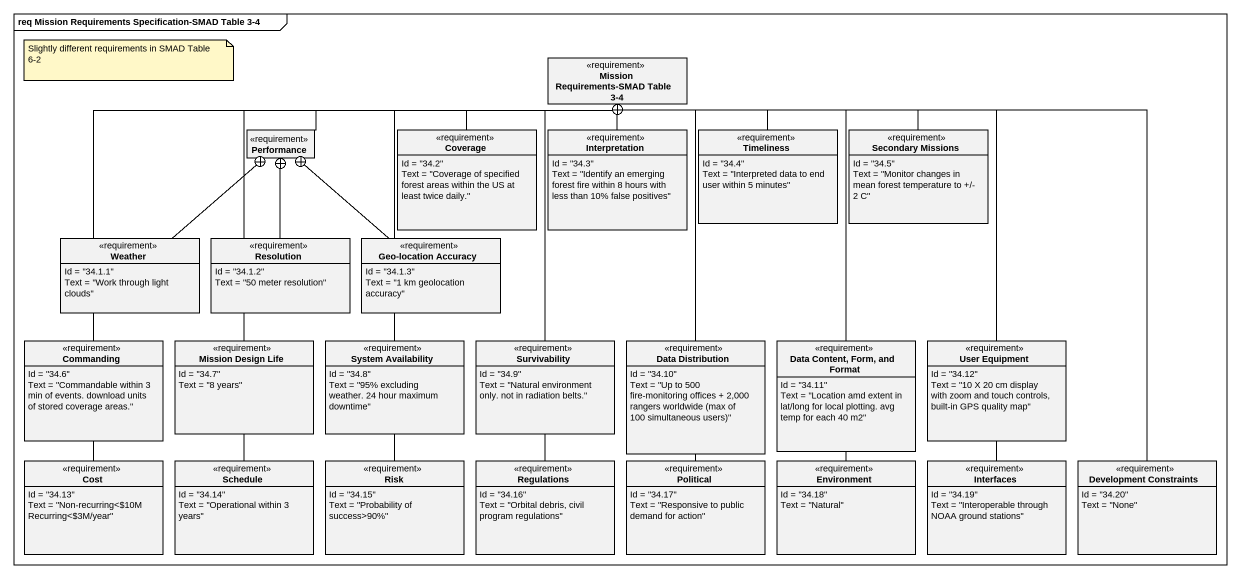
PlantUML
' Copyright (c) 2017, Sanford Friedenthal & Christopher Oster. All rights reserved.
@startuml
mainframe req Mission Requirements Specification-SMAD Table 3-4
hide circle
hide empty members
class "Mission Requirements-SMAD Table 3-4" as Mission_Requirements_SMAD <<requirement>>
class Performance <<requirement>>
class Coverage <<requirement>> {
  Id = "34.2"
  Text = "Coverage of specified forest areas within the US at least twice daily."
}
class Interpretation <<requirement>> {
  Id = "34.3"
  Text = "Identify an emerging forest fire within 8 hours with less than 10% false positives"
}
class Timeliness <<requirement>> {
  Id = "34.4"
  Text = "Interpreted data to end user within 5 minutes"
}
class "Secondary Missions" as Secondary_Missions <<requirement>> {
  Id = "34.5"
  Text = "Monitor changes in mean forest temperature to +/- 2 C"
}
class Weather <<requirement>> {
  Id = "34.1.1"
  Text = "Work through light clouds"
}
class Resolution <<requirement>> {
  Id = "34.1.2"
  Text = "50 meter resolution"
}
class "Geo-location Accuracy" as Geo_location_Accuracy <<requirement>> {
  Id = "34.1.3"
  Text = "1 km geolocation accuracy"
}
class Commanding <<requirement>> {
  Id = "34.6"
  Text = "Commandable within 3 min of events. download units of stored coverage areas."
}
class "Mission Design Life" as Mission_Design_Life <<requirement>> {
  Id = "34.7"
  Text = "8 years"
}
class "System Availability" as System_Availability <<requirement>> {
  Id = "34.8"
  Text = "95% excluding weather. 24 hour maximum downtime"
}
class Survivability <<requirement>> {
  Id = "34.9"
  Text = "Natural environment only. not in radiation belts."
}
class "Data Distribution" as Data_Distribution <<requirement>> {
  Id = "34.10"
  {field} Text = "Up to 500 fire-monitoring offices + 2,000 rangers worldwide (max of 100 simultaneous users)"
}
class "Data Content, Form, and Format" as Data_Content_Form_and_Format <<requirement>> {
  Id = "34.11"
  Text = "Location amd extent in lat/long for local plotting. avg temp for each 40 m2"
}
class "User Equipment" as User_Equipment <<requirement>> {
  Id = "34.12"
  Text = "10 X 20 cm display with zoom and touch controls, built-in GPS quality map"
}
class Cost <<requirement>> {
  Id = "34.13"
  Text = "Non-recurring<~$10M Recurring<~$3M/year"
}
class Schedule <<requirement>> {
  Id = "34.14"
  Text = "Operational within 3 years"
}
class Risk <<requirement>> {
  Id = "34.15"
  Text = "Probability of success>90%"
}
class Regulations <<requirement>> {
  Id = "34.16"
  Text = "Orbital debris, civil program regulations"
}
class Political <<requirement>> {
  Id = "34.17"
  Text = "Responsive to public demand for action"
}
class Environment <<requirement>> {
  Id = "34.18"
  Text = "Natural"
}
class Interfaces <<requirement>> {
  Id = "34.19"
  Text = "Interoperable through NOAA ground stations"
}
class "Development Constraints" as Development_Constraints <<requirement>> {
  Id = "34.20"
  Text = "None"
}
Performance -right-+ Mission_Requirements_SMAD
Coverage -up-+ Mission_Requirements_SMAD
Interpretation -up-+ Mission_Requirements_SMAD
Timeliness -up-+ Mission_Requirements_SMAD
Secondary_Missions -left-+ Mission_Requirements_SMAD
Weather -up-+ Performance
Resolution -up-+ Performance
Geo_location_Accuracy -up-+ Performance
Commanding -right-+ Mission_Requirements_SMAD
Mission_Design_Life -up-+ Mission_Requirements_SMAD
System_Availability -up-+ Mission_Requirements_SMAD
Survivability -up-+ Mission_Requirements_SMAD
Data_Distribution -up-+ Mission_Requirements_SMAD
Data_Content_Form_and_Format -up-+ Mission_Requirements_SMAD
User_Equipment -up-+ Mission_Requirements_SMAD
Cost -up-+ Mission_Requirements_SMAD
Schedule -up-+ Mission_Requirements_SMAD
Risk -up-+ Mission_Requirements_SMAD
Regulations -up-+ Mission_Requirements_SMAD
Political -up-+ Mission_Requirements_SMAD
Environment -up-+ Mission_Requirements_SMAD
Interfaces -up-+ Mission_Requirements_SMAD
Development_Constraints -up-+ Mission_Requirements_SMAD
note as N1
  Slightly different requirements in SMAD Table 6-2
end note
@enduml
